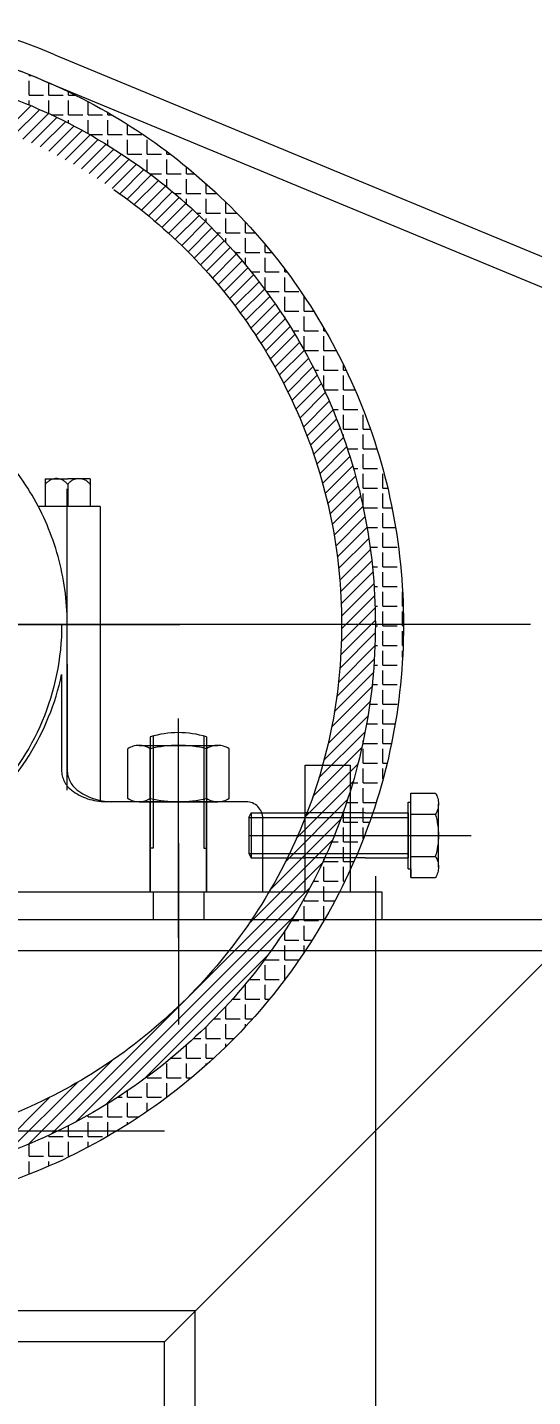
# Model space of a CAD drawing. Header units: inches. Extents: x 0 to 157513, y -28488 to 35640.
# Drawn here: x 34754.6 to 34934.1, y 19163.4 to 19650.1 of the extents above; entities that cross this region are included whole.
import ezdxf

# ---------------------------------------------------------------- set-up
doc = ezdxf.new("R2010")
doc.units = ezdxf.units.IN
doc.header["$LTSCALE"] = 400
doc.header["$MEASUREMENT"] = 0
doc.linetypes.add('CENTER', pattern=[2, 1.25, -0.25, 0.25, -0.25])
doc.linetypes.add('PHANTOM', pattern=[2.5, 1.25, -0.25, 0.25, -0.25, 0.25, -0.25])
doc.layers.add('BF STR', color=8, linetype='PHANTOM', lineweight=5)
doc.layers.add('cen', color=1, linetype='CENTER')
doc.styles.add('ROMANS', font='romans')
doc.dimstyles.new('SAM2 60 SC', dxfattribs={"dimscale": 60, "dimtxt": 2.5, "dimasz": 2.5, "dimexe": 1.25, "dimexo": 0.625, "dimtad": 1, "dimtoh": 1, "dimdec": 0, "dimdsep": 46, "dimtxsty": 'ROMANS', "dimblk": 'OBLIQUE', "dimcen": 2.5, "dimclrd": 1, "dimclre": 1, "dimclrt": 256, "dimadec": 0, "dimazin": 2, "dimtfac": 1, "dimtdec": 0, "dimtofl": 0, "dimtmove": 0, "dimatfit": 3, "dimfxl": 1, "dimtolj": 1, "dimtzin": 0, "dimarcsym": 1})

# ---------------------------------------------------------------- blocks, each defined once
blk = doc.blocks.new('611bf4 strgaele')
at = {"layer": 'BF STR'}
for p, q in [((-268564.35, 33644.59, -169.38), (-266745.18, 32890.94, -640.43)), ((-268573.48, 33637.26, -169.38), (-268573.48, 33637.53, -169.38)), ((-268573.48, 33637.26, -169.38), (-268572.8, 33637.26, -169.38)), ((-268573.48, 33630.27, -169.38), (-268573.48, 33635.35, -169.38)), ((-268568.26, 33635.39, -169.38), (-266738.59, 32876.95, -640.43)), ((-268566.49, 33630.27, -169.38), (-268566.49, 33634.63, -169.38)), ((-268559.51, 33630.27, -169.38), (-268559.51, 33631.43, -169.38)), ((-268573.48, 33630.27, -169.38), (-268568.4, 33630.27, -169.38)), ((-268573.48, 33626.74, -169.38), (-268573.48, 33628.37, -169.38)), ((-268566.49, 33630.27, -169.38), (-268561.41, 33630.27, -169.38)), ((-268566.49, 33623.67, -169.38), (-268566.49, 33628.37, -169.38)), ((-268559.51, 33630.27, -169.38), (-268557.14, 33630.27, -169.38)), ((-268559.51, 33623.29, -169.38), (-268559.51, 33628.37, -169.38)), ((-268552.52, 33623.29, -169.38), (-268552.52, 33627.91, -169.38)), ((-268582.1, 33617.27, -169.38), (-268572.89, 33626.49, -169.38)), ((-268578.89, 33615.99, -169.38), (-268569.75, 33625.13, -169.38)), ((-268575.74, 33614.66, -169.38), (-268566.65, 33623.74, -169.38)), ((-268572.63, 33613.28, -169.38), (-268563.6, 33622.3, -169.38)), ((-268565.68, 33623.29, -169.38), (-268561.41, 33623.29, -169.38)), ((-268559.51, 33623.29, -169.38), (-268554.43, 33623.29, -169.38)), ((-268552.52, 33623.29, -169.38), (-268547.44, 33623.29, -169.38)), ((-268545.54, 33623.29, -169.38), (-268545.54, 33624.06, -169.38)), ((-268545.54, 33623.29, -169.38), (-268544.21, 33623.29, -169.38)), ((-268569.56, 33611.85, -169.38), (-268560.59, 33620.82, -169.38)), ((-268566.54, 33610.38, -169.38), (-268557.63, 33619.3, -169.38)), ((-268563.57, 33608.86, -169.38), (-268554.7, 33617.73, -169.38)), ((-268559.51, 33620.27, -169.38), (-268559.51, 33621.38, -169.38)), ((-268552.52, 33616.53, -169.38), (-268552.52, 33621.38, -169.38)), ((-268545.54, 33616.3, -169.38), (-268545.54, 33621.38, -169.38)), ((-268538.55, 33616.3, -169.38), (-268538.55, 33619.85, -169.38)), ((-268560.64, 33607.3, -169.38), (-268551.82, 33616.13, -169.38)), ((-268557.75, 33605.7, -169.38), (-268548.97, 33614.48, -169.38)), ((-268554.91, 33604.05, -169.38), (-268546.16, 33612.8, -169.38)), ((-268552.12, 33616.3, -169.38), (-268547.44, 33616.3, -169.38)), ((-268545.54, 33616.3, -169.38), (-268540.46, 33616.3, -169.38)), ((-268545.54, 33612.42, -169.38), (-268545.54, 33614.4, -169.38)), ((-268538.55, 33616.3, -169.38), (-268533.47, 33616.3, -169.38)), ((-268538.55, 33609.32, -169.38), (-268538.55, 33614.4, -169.38)), ((-268531.57, 33609.32, -169.38), (-268531.57, 33614.4, -169.38)), ((-268552.11, 33602.37, -169.38), (-268543.4, 33611.08, -169.38)), ((-268549.34, 33600.64, -169.38), (-268540.67, 33609.32, -169.38)), ((-268546.62, 33598.87, -169.38), (-268537.97, 33607.52, -169.38)), ((-268540.67, 33609.32, -169.38), (-268540.46, 33609.32, -169.38)), ((-268538.55, 33609.32, -169.38), (-268533.47, 33609.32, -169.38)), ((-268531.57, 33609.32, -169.38), (-268526.49, 33609.32, -169.38)), ((-268531.57, 33602.98, -169.38), (-268531.57, 33607.41, -169.38)), ((-268524.58, 33609.32, -169.38), (-268524.58, 33610.24, -169.38)), ((-268524.58, 33609.32, -169.38), (-268523.36, 33609.32, -169.38)), ((-268524.58, 33602.33, -169.38), (-268524.58, 33607.41, -169.38)), ((-268543.94, 33597.06, -169.38), (-268535.32, 33605.68, -169.38)), ((-268541.3, 33595.21, -169.38), (-268532.7, 33603.81, -169.38)), ((-268530.7, 33602.33, -169.38), (-268526.49, 33602.33, -169.38)), ((-268524.58, 33602.33, -169.38), (-268519.5, 33602.33, -169.38)), ((-268517.6, 33602.33, -169.38), (-268517.6, 33604.78, -169.38)), ((-268517.6, 33602.33, -169.38), (-268514.66, 33602.33, -169.38)), ((-268538.7, 33593.32, -169.38), (-268530.12, 33601.9, -169.38)), ((-268536.14, 33591.39, -169.38), (-268527.58, 33599.95, -169.38)), ((-268533.61, 33589.43, -169.38), (-268525.08, 33597.97, -169.38)), ((-268524.58, 33597.57, -169.38), (-268524.58, 33600.43, -169.38)), ((-268517.6, 33595.35, -169.38), (-268517.6, 33600.43, -169.38)), ((-268510.61, 33595.35, -169.38), (-268510.61, 33598.81, -169.38)), ((-268531.13, 33587.42, -169.38), (-268522.61, 33595.95, -169.38)), ((-268528.68, 33585.38, -169.38), (-268520.17, 33593.89, -169.38)), ((-268521.89, 33595.35, -169.38), (-268519.5, 33595.35, -169.38)), ((-268517.6, 33595.35, -169.38), (-268512.52, 33595.35, -169.38)), ((-268517.6, 33591.64, -169.38), (-268517.6, 33593.44, -169.38)), ((-268510.61, 33595.35, -169.38), (-268506.82, 33595.35, -169.38)), ((-268510.61, 33588.36, -169.38), (-268510.61, 33593.44, -169.38)), ((-268526.27, 33583.3, -169.38), (-268517.77, 33591.8, -169.38)), ((-268523.9, 33581.18, -169.38), (-268515.41, 33589.67, -169.38)), ((-268513.99, 33588.36, -169.38), (-268512.52, 33588.36, -169.38)), ((-268510.61, 33588.36, -169.38), (-268505.53, 33588.36, -169.38)), ((-268503.63, 33588.36, -169.38), (-268503.63, 33592.29, -169.38)), ((-268503.63, 33588.36, -169.38), (-268499.72, 33588.36, -169.38)), ((-268521.57, 33579.02, -169.38), (-268513.08, 33587.51, -169.38)), ((-268519.28, 33576.82, -169.38), (-268510.79, 33585.31, -169.38)), ((-268517.02, 33574.59, -169.38), (-268508.54, 33583.07, -169.38)), ((-268510.61, 33585.13, -169.38), (-268510.61, 33586.46, -169.38)), ((-268503.63, 33581.38, -169.38), (-268503.63, 33586.46, -169.38)), ((-268496.64, 33581.38, -169.38), (-268496.64, 33585.13, -169.38)), ((-268514.81, 33572.31, -169.38), (-268506.32, 33580.8, -169.38)), ((-268512.63, 33570, -169.38), (-268504.13, 33578.5, -169.38)), ((-268506.87, 33581.38, -169.38), (-268505.53, 33581.38, -169.38)), ((-268503.63, 33581.38, -169.38), (-268498.55, 33581.38, -169.38)), ((-268503.63, 33577.95, -169.38), (-268503.63, 33579.47, -169.38)), ((-268496.64, 33581.38, -169.38), (-268493.24, 33581.38, -169.38)), ((-268496.64, 33574.39, -169.38), (-268496.64, 33579.47, -169.38)), ((-268510.48, 33567.66, -169.38), (-268501.99, 33576.15, -169.38)), ((-268508.38, 33565.27, -169.38), (-268499.87, 33573.78, -169.38)), ((-268500.41, 33574.39, -169.38), (-268498.55, 33574.39, -169.38)), ((-268496.64, 33574.39, -169.38), (-268491.56, 33574.39, -169.38)), ((-268489.66, 33574.39, -169.38), (-268489.66, 33577.22, -169.38)), ((-268489.66, 33574.39, -169.38), (-268487.32, 33574.39, -169.38)), ((-268506.31, 33562.85, -169.38), (-268497.8, 33571.36, -169.38)), ((-268504.29, 33560.38, -169.38), (-268495.76, 33568.91, -169.38)), ((-268496.64, 33569.99, -169.38), (-268496.64, 33572.49, -169.38)), ((-268489.66, 33567.41, -169.38), (-268489.66, 33572.49, -169.38)), ((-268482.67, 33567.41, -169.38), (-268482.67, 33568.44, -169.38)), ((-268502.3, 33557.88, -169.38), (-268493.75, 33566.43, -169.38)), ((-268500.35, 33555.34, -169.38), (-268491.79, 33563.9, -169.38)), ((-268494.54, 33567.41, -169.38), (-268491.56, 33567.41, -169.38)), ((-268489.66, 33567.41, -169.38), (-268484.58, 33567.41, -169.38)), ((-268489.66, 33561.08, -169.38), (-268489.66, 33565.5, -169.38)), ((-268482.67, 33567.41, -169.38), (-268481.9, 33567.41, -169.38)), ((-268482.67, 33560.42, -169.38), (-268482.67, 33565.5, -169.38)), ((-268498.44, 33552.76, -169.38), (-268489.85, 33561.35, -169.38)), ((-268496.57, 33550.14, -169.38), (-268487.96, 33558.75, -169.38)), ((-268489.17, 33560.42, -169.38), (-268484.58, 33560.42, -169.38)), ((-268482.67, 33560.42, -169.38), (-268477.59, 33560.42, -169.38)), ((-268482.67, 33553.44, -169.38), (-268482.67, 33558.52, -169.38)), ((-268475.69, 33553.44, -169.38), (-268475.69, 33558.52, -169.38)), ((-268494.73, 33547.49, -169.38), (-268486.1, 33556.12, -169.38)), ((-268492.94, 33544.79, -169.38), (-268484.28, 33553.45, -169.38)), ((-268491.19, 33542.05, -169.38), (-268482.5, 33550.74, -169.38)), ((-268482.67, 33553.44, -169.38), (-268477.59, 33553.44, -169.38)), ((-268482.67, 33551.01, -169.38), (-268482.67, 33551.53, -169.38)), ((-268475.69, 33553.44, -169.38), (-268472.36, 33553.44, -169.38)), ((-268475.69, 33546.45, -169.38), (-268475.69, 33551.53, -169.38)), ((-268489.48, 33539.27, -169.38), (-268480.76, 33547.99, -169.38)), ((-268487.81, 33536.45, -169.38), (-268479.05, 33545.21, -169.38)), ((-268479.8, 33546.45, -169.38), (-268477.59, 33546.45, -169.38)), ((-268475.69, 33546.45, -169.38), (-268470.61, 33546.45, -169.38)), ((-268475.69, 33539.47, -169.38), (-268475.69, 33544.55, -169.38)), ((-268468.7, 33546.45, -169.38), (-268468.7, 33547.35, -169.38)), ((-268468.7, 33546.45, -169.38), (-268468.18, 33546.45, -169.38)), ((-268468.7, 33539.47, -169.38), (-268468.7, 33544.55, -169.38)), ((-268486.18, 33533.58, -169.38), (-268477.38, 33542.39, -169.38)), ((-268484.6, 33530.68, -169.38), (-268475.76, 33539.52, -169.38)), ((-268475.69, 33539.47, -169.38), (-268470.61, 33539.47, -169.38)), ((-268468.7, 33539.47, -169.38), (-268464.36, 33539.47, -169.38)), ((-268483.06, 33527.73, -169.38), (-268474.17, 33536.62, -169.38)), ((-268468.7, 33532.48, -169.38), (-268468.7, 33537.56, -169.38)), ((-268461.72, 33532.48, -169.38), (-268461.72, 33534.24, -169.38)), ((-268481.56, 33524.74, -169.38), (-268472.62, 33533.68, -169.38)), ((-268480.11, 33521.7, -169.38), (-268471.12, 33530.69, -169.38)), ((-268472.01, 33532.48, -169.38), (-268470.61, 33532.48, -169.38)), ((-268468.7, 33532.48, -169.38), (-268463.62, 33532.48, -169.38)), ((-268468.7, 33525.63, -169.38), (-268468.7, 33530.58, -169.38)), ((-268461.72, 33532.48, -169.38), (-268460.87, 33532.48, -169.38)), ((-268461.72, 33525.5, -169.38), (-268461.72, 33530.58, -169.38)), ((-268478.7, 33518.61, -169.38), (-268469.65, 33527.66, -169.38)), ((-268477.34, 33515.48, -169.38), (-268468.23, 33524.59, -169.38)), ((-268468.64, 33525.5, -169.38), (-268463.62, 33525.5, -169.38)), ((-268461.72, 33525.5, -169.38), (-268457.7, 33525.5, -169.38)), ((-268476.03, 33512.31, -169.38), (-268466.86, 33521.48, -169.38)), ((-268461.72, 33518.51, -169.38), (-268461.72, 33523.59, -169.38)), ((-268474.77, 33509.08, -169.38), (-268465.52, 33518.32, -169.38)), ((-268473.55, 33505.8, -169.38), (-268464.24, 33515.12, -169.38)), ((-268465.6, 33518.51, -169.38), (-268463.62, 33518.51, -169.38)), ((-268461.72, 33518.51, -169.38), (-268456.64, 33518.51, -169.38)), ((-268461.72, 33511.53, -169.38), (-268461.72, 33516.61, -169.38)), ((-268454.73, 33511.53, -169.38), (-268454.73, 33516.61, -169.38)), ((-268472.39, 33502.48, -169.38), (-268463, 33511.87, -169.38)), ((-268461.72, 33511.53, -169.38), (-268456.64, 33511.53, -169.38)), ((-268454.73, 33511.53, -169.38), (-268452.24, 33511.53, -169.38)), ((-268471.28, 33499.1, -169.38), (-268461.8, 33508.57, -169.38)), ((-268470.22, 33495.66, -169.38), (-268460.66, 33505.23, -169.38)), ((-268461.72, 33508.34, -169.38), (-268461.72, 33509.62, -169.38)), ((-268454.73, 33504.54, -169.38), (-268454.73, 33509.62, -169.38)), ((-268469.22, 33492.17, -169.38), (-268459.56, 33501.83, -169.38)), ((-268460.43, 33504.54, -169.38), (-268456.64, 33504.54, -169.38)), ((-268454.73, 33504.54, -169.38), (-268449.93, 33504.54, -169.38)), ((-268454.73, 33497.56, -169.38), (-268454.73, 33502.64, -169.38)), ((-268468.28, 33488.62, -169.38), (-268458.52, 33498.39, -169.38)), ((-268458.28, 33497.56, -169.38), (-268456.64, 33497.56, -169.38)), ((-268454.73, 33497.56, -169.38), (-268449.65, 33497.56, -169.38)), ((-268454.73, 33490.57, -169.38), (-268454.73, 33495.65, -169.38)), ((-268447.75, 33490.57, -169.38), (-268447.75, 33495.65, -169.38)), ((-268567.79, 33493.86, -169.38), (-268567.79, 33484.05, -169.38)), ((-268567.79, 33493.86, -169.38), (-268559.79, 33493.85, -169.38)), ((-268559.94, 33383.23, -169.38), (-268559.94, 33490.34, -169.38)), ((-268559.79, 33491.85, -169.38), (-268559.8, 33484.05, -169.38)), ((-268551.79, 33493.85, -169.38), (-268559.79, 33493.85, -169.38)), ((-268551.79, 33493.85, -169.38), (-268551.79, 33484.05, -169.38)), ((-268467.4, 33485.02, -169.38), (-268457.53, 33494.89, -169.38)), ((-268466.58, 33481.35, -169.38), (-268456.59, 33491.34, -169.38)), ((-268454.73, 33490.57, -169.38), (-268449.65, 33490.57, -169.38)), ((-268447.75, 33490.57, -169.38), (-268446.11, 33490.57, -169.38)), ((-268465.82, 33477.61, -169.38), (-268455.71, 33487.73, -169.38)), ((-268454.73, 33483.59, -169.38), (-268454.73, 33488.67, -169.38)), ((-268447.75, 33483.59, -169.38), (-268447.75, 33488.67, -169.38)), ((-268548.24, 33484.05, -169.38), (-268570.08, 33484.05, -169.38)), ((-268548.24, 33484.05, -169.38), (-268548.24, 33379.23, -169.38)), ((-268465.13, 33473.81, -169.38), (-268454.89, 33484.06, -169.38)), ((-268454.73, 33483.59, -169.38), (-268449.65, 33483.59, -169.38)), ((-268447.75, 33483.59, -169.38), (-268444.58, 33483.59, -169.38)), ((-268447.75, 33476.6, -169.38), (-268447.75, 33481.68, -169.38)), ((-268464.51, 33469.94, -169.38), (-268454.13, 33480.33, -169.38)), ((-268463.97, 33466, -169.38), (-268453.43, 33476.54, -169.38)), ((-268453.44, 33476.6, -169.38), (-268449.65, 33476.6, -169.38)), ((-268447.75, 33476.6, -169.38), (-268443.29, 33476.6, -169.38)), ((-268463.49, 33461.98, -169.38), (-268452.79, 33472.68, -169.38)), ((-268447.75, 33469.62, -169.38), (-268447.75, 33474.7, -169.38)), ((-268463.1, 33457.88, -169.38), (-268452.22, 33468.76, -169.38)), ((-268452.34, 33469.62, -169.38), (-268449.65, 33469.62, -169.38)), ((-268447.75, 33469.62, -169.38), (-268442.67, 33469.62, -169.38)), ((-268447.75, 33462.63, -169.38), (-268447.75, 33467.71, -169.38)), ((-268462.8, 33453.7, -169.38), (-268451.73, 33464.77, -169.38)), ((-268451.5, 33462.63, -169.38), (-268449.65, 33462.63, -169.38)), ((-268447.75, 33462.63, -169.38), (-268442.67, 33462.63, -169.38)), ((-268462.59, 33449.42, -169.38), (-268451.31, 33460.7, -169.38)), ((-268462.47, 33445.05, -169.38), (-268450.96, 33456.55, -169.38)), ((-268447.75, 33455.65, -169.38), (-268447.75, 33460.73, -169.38)), ((-268462.45, 33440.57, -169.38), (-268450.7, 33452.32, -169.38)), ((-268450.9, 33455.65, -169.38), (-268449.65, 33455.65, -169.38)), ((-268447.75, 33455.65, -169.38), (-268442.67, 33455.65, -169.38)), ((-268447.75, 33448.66, -169.38), (-268447.75, 33453.74, -169.38)), ((-268440.76, 33448.66, -169.38), (-268440.76, 33453.73, -169.38)), ((-268462.54, 33435.99, -169.38), (-268450.53, 33448, -169.38)), ((-268450.55, 33448.66, -169.38), (-268449.65, 33448.66, -169.38)), ((-268447.75, 33448.66, -169.38), (-268442.67, 33448.66, -169.38)), ((-268447.75, 33441.68, -169.38), (-268447.75, 33446.76, -169.38)), ((-268440.76, 33448.66, -169.38), (-268440.55, 33448.66, -169.38)), ((-268440.76, 33441.68, -169.38), (-268440.76, 33446.76, -169.38)), ((-268395.25, 33442.14, -169.38), (-268920.75, 33442.14, -169.38)), ((-268780.92, 33442.14, -169.38), (-268519.97, 33442.14, -169.38)), ((-268462.76, 33431.29, -169.38), (-268450.45, 33443.59, -169.38)), ((-268450.44, 33441.68, -169.38), (-268449.65, 33441.68, -169.38)), ((-268447.75, 33441.68, -169.38), (-268442.67, 33441.68, -169.38)), ((-268440.76, 33441.68, -169.38), (-268440.44, 33441.68, -169.38)), ((-268463.1, 33426.45, -169.38), (-268450.47, 33439.09, -169.38)), ((-268447.75, 33434.69, -169.38), (-268447.75, 33439.77, -169.38)), ((-268440.76, 33434.69, -169.38), (-268440.76, 33439.77, -169.38)), ((-268463.58, 33421.48, -169.38), (-268450.59, 33434.47, -169.38)), ((-268450.58, 33434.69, -169.38), (-268449.65, 33434.69, -169.38)), ((-268447.75, 33434.69, -169.38), (-268442.67, 33434.69, -169.38)), ((-268447.75, 33427.71, -169.38), (-268447.75, 33432.79, -169.38)), ((-268440.76, 33434.69, -169.38), (-268440.58, 33434.69, -169.38)), ((-268440.76, 33430.54, -169.38), (-268440.76, 33432.79, -169.38)), ((-268559.94, 33427.97, -169.38), (-268559.97, 33390.46, -169.38)), ((-268464.22, 33416.35, -169.38), (-268450.83, 33429.75, -169.38)), ((-268450.97, 33427.71, -169.38), (-268449.65, 33427.71, -169.38)), ((-268447.75, 33427.71, -169.38), (-268442.67, 33427.71, -169.38)), ((-268561.95, 33424.3, -169.38), (-268561.97, 33390.4, -169.38)), ((-268465.03, 33411.05, -169.38), (-268451.19, 33424.89, -169.38)), ((-268447.75, 33420.72, -169.38), (-268447.75, 33425.8, -169.38)), ((-268466.04, 33405.56, -169.38), (-268451.68, 33419.91, -169.38)), ((-268451.59, 33420.72, -169.38), (-268449.65, 33420.72, -169.38)), ((-268447.75, 33420.72, -169.38), (-268442.67, 33420.72, -169.38)), ((-268447.75, 33413.74, -169.38), (-268447.75, 33418.82, -169.38)), ((-268467.26, 33399.84, -169.38), (-268452.32, 33414.78, -169.38)), ((-268452.47, 33413.74, -169.38), (-268449.65, 33413.74, -169.38)), ((-268447.75, 33413.74, -169.38), (-268442.67, 33413.74, -169.38)), ((-268520.44, 33330.75, -169.38), (-268520.44, 33408.67, -169.38)), ((-268468.75, 33393.87, -169.38), (-268453.13, 33409.49, -169.38)), ((-268447.75, 33406.75, -169.38), (-268447.75, 33411.83, -169.38)), ((-268470.53, 33387.59, -169.38), (-268454.11, 33404.01, -169.38)), ((-268453.6, 33406.75, -169.38), (-268449.65, 33406.75, -169.38)), ((-268447.75, 33406.75, -169.38), (-268443.45, 33406.75, -169.38)), ((-268447.75, 33399.77, -169.38), (-268447.75, 33404.85, -169.38)), ((-268538.45, 33380.31, -169.38), (-268538.45, 33397.95, -169.38)), ((-268534.44, 33399.13, -169.38), (-268506.45, 33399.13, -169.38)), ((-268530.45, 33380.31, -169.38), (-268530.45, 33397.95, -169.38)), ((-268530.44, 33402.13, -169.38), (-268530.44, 33347.13, -169.38)), ((-268529.44, 33402.51, -169.38), (-268529.44, 33362.57, -169.38)), ((-268511.44, 33402.51, -169.38), (-268511.44, 33362.57, -169.38)), ((-268510.44, 33402.13, -169.38), (-268510.44, 33347.13, -169.38)), ((-268510.44, 33380.31, -169.38), (-268510.44, 33397.95, -169.38)), ((-268502.44, 33380.31, -169.38), (-268502.44, 33397.95, -169.38)), ((-268472.68, 33380.95, -169.38), (-268455.3, 33398.33, -169.38)), ((-268454.73, 33399.77, -169.38), (-268454.73, 33400.93, -169.38)), ((-268454.73, 33399.77, -169.38), (-268449.65, 33399.77, -169.38)), ((-268454.73, 33392.78, -169.38), (-268454.73, 33397.86, -169.38)), ((-268447.75, 33399.77, -169.38), (-268444.76, 33399.77, -169.38)), ((-268447.75, 33392.78, -169.38), (-268447.75, 33397.86, -169.38)), ((-268475.44, 33347.15, -169.38), (-268475.44, 33392.15, -169.38)), ((-268475.44, 33392.15, -169.38), (-268459.44, 33392.15, -169.38)), ((-268475.28, 33373.86, -169.38), (-268456.72, 33392.42, -169.38)), ((-268459.44, 33392.15, -169.38), (-268459.44, 33347.15, -169.38)), ((-268454.73, 33392.78, -169.38), (-268449.65, 33392.78, -169.38)), ((-268454.73, 33385.8, -169.38), (-268454.73, 33390.88, -169.38)), ((-268447.75, 33392.78, -169.38), (-268446.33, 33392.78, -169.38)), ((-268447.75, 33387.23, -169.38), (-268447.75, 33390.88, -169.38)), ((-268478.47, 33366.18, -169.38), (-268458.42, 33386.24, -169.38)), ((-268458.54, 33385.8, -169.38), (-268456.64, 33385.8, -169.38)), ((-268454.73, 33385.8, -169.38), (-268449.65, 33385.8, -169.38)), ((-268454.73, 33378.81, -169.38), (-268454.73, 33383.89, -169.38)), ((-268496.44, 33379.13, -169.38), (-268547.25, 33379.13, -169.38)), ((-268534.44, 33379.13, -169.38), (-268506.45, 33379.13, -169.38)), ((-268530.44, 33347.13, -169.38), (-268530.44, 33379.13, -169.38)), ((-268530.44, 33347.13, -169.38), (-268530.44, 33379.13, -169.38)), ((-268530.44, 33347.13, -169.38), (-268530.44, 33379.13, -169.38)), ((-268510.44, 33347.13, -169.38), (-268510.44, 33379.13, -169.38)), ((-268510.44, 33347.13, -169.38), (-268510.44, 33379.13, -169.38)), ((-268482.48, 33357.68, -169.38), (-268460.43, 33379.73, -169.38)), ((-268460.73, 33378.81, -169.38), (-268456.64, 33378.81, -169.38)), ((-268454.73, 33378.81, -169.38), (-268450.22, 33378.81, -169.38)), ((-268438.78, 33355.29, -169.38), (-268438.78, 33379, -169.38)), ((-268438.78, 33379, -169.38), (-268437.8, 33379, -169.38)), ((-268438.78, 33355.29, -169.38), (-268438.78, 33379, -169.38)), ((-268438.78, 33379, -169.38), (-268437.8, 33379, -169.38)), ((-268437.8, 33382.15, -169.38), (-268429.12, 33382.15, -169.38)), ((-268437.8, 33379, -169.38), (-268437.8, 33382.15, -169.38)), ((-268437.8, 33352.14, -169.38), (-268437.8, 33382.15, -169.38)), ((-268437.8, 33382.15, -169.38), (-268429.12, 33382.15, -169.38)), ((-268437.8, 33379, -169.38), (-268437.8, 33382.15, -169.38)), ((-268428.01, 33355.9, -169.38), (-268428.01, 33378.4, -169.38)), ((-268428.01, 33355.9, -169.38), (-268428.01, 33378.4, -169.38)), ((-268495.44, 33373.55, -169.38), (-268494.64, 33375.15, -169.38)), ((-268495.44, 33373.55, -169.38), (-268438.78, 33373.55, -169.38)), ((-268495.44, 33373.55, -169.38), (-268495.44, 33360.75, -169.38)), ((-268494.64, 33375.15, -169.38), (-268475.44, 33375.15, -169.38)), ((-268494.64, 33375.15, -169.38), (-268494.64, 33359.15, -169.38)), ((-268454.11, 33375.15, -169.38), (-268475.44, 33375.15, -169.38)), ((-268461.72, 33371.83, -169.38), (-268461.72, 33375.93, -169.38)), ((-268454.73, 33371.83, -169.38), (-268454.73, 33376.91, -169.38)), ((-268454.11, 33375.15, -169.38), (-268438.78, 33375.15, -169.38)), ((-268438.78, 33375.15, -169.38), (-268438.78, 33359.15, -169.38)), ((-268438.78, 33375.15, -169.38), (-268438.78, 33359.15, -169.38)), ((-268437.8, 33374.65, -169.38), (-268429.12, 33374.65, -169.38)), ((-268437.8, 33374.65, -169.38), (-268429.12, 33374.65, -169.38)), ((-268490.44, 33347.13, -169.38), (-268490.44, 33373.13, -169.38)), ((-268487.76, 33347.91, -169.38), (-268462.83, 33372.84, -169.38)), ((-268461.72, 33371.83, -169.38), (-268456.64, 33371.83, -169.38)), ((-268461.72, 33364.84, -169.38), (-268461.72, 33369.92, -169.38)), ((-268454.73, 33371.83, -169.38), (-268452.56, 33371.83, -169.38)), ((-268454.73, 33365.99, -169.38), (-268454.73, 33369.92, -169.38)), ((-268520.44, 33364.36, -169.38), (-268520.44, 33299.93, -169.38)), ((-268495.46, 33335.72, -169.38), (-268465.73, 33365.45, -169.38)), ((-268495.44, 33367.15, -169.38), (-268429.55, 33367.15, -169.38)), ((-268495.44, 33367.15, -169.38), (-268438.78, 33367.15, -169.38)), ((-268482.11, 33367.15, -169.38), (-268440.78, 33367.15, -169.38)), ((-268475.44, 33367.15, -169.38), (-268423.44, 33367.15, -169.38)), ((-268470.45, 33367.15, -169.38), (-268416.39, 33367.15, -169.38)), ((-268470.45, 33367.15, -169.38), (-268416.39, 33367.15, -169.38)), ((-268465.98, 33364.84, -169.38), (-268463.62, 33364.84, -169.38)), ((-268461.72, 33364.84, -169.38), (-268456.64, 33364.84, -169.38)), ((-268529.44, 33362.57, -169.38), (-268530.44, 33362.57, -169.38)), ((-268511.44, 33362.57, -169.38), (-268510.44, 33362.57, -169.38)), ((-268495.44, 33360.75, -169.38), (-268438.78, 33360.75, -169.38)), ((-268495.44, 33360.75, -169.38), (-268494.64, 33359.15, -169.38)), ((-268494.64, 33359.15, -169.38), (-268475.44, 33359.15, -169.38)), ((-268454.11, 33359.15, -169.38), (-268475.44, 33359.15, -169.38)), ((-268461.72, 33357.86, -169.38), (-268461.72, 33362.94, -169.38)), ((-268454.11, 33359.15, -169.38), (-268438.78, 33359.15, -169.38)), ((-268437.8, 33359.65, -169.38), (-268429.12, 33359.65, -169.38)), ((-268437.8, 33359.65, -169.38), (-268429.12, 33359.65, -169.38)), ((-268565.73, 33260.97, -169.38), (-268469.27, 33357.42, -169.38)), ((-268468.7, 33357.86, -169.38), (-268468.7, 33358.65, -169.38)), ((-268468.7, 33357.86, -169.38), (-268463.62, 33357.86, -169.38)), ((-268468.7, 33350.87, -169.38), (-268468.7, 33355.95, -169.38)), ((-268461.72, 33357.86, -169.38), (-268458.1, 33357.86, -169.38)), ((-268461.72, 33350.87, -169.38), (-268461.72, 33355.95, -169.38)), ((-268438.78, 33355.29, -169.38), (-268437.8, 33355.29, -169.38)), ((-268438.78, 33355.29, -169.38), (-268437.8, 33355.29, -169.38)), ((-268437.8, 33355.29, -169.38), (-268437.8, 33352.14, -169.38)), ((-268472.48, 33350.87, -169.38), (-268470.61, 33350.87, -169.38)), ((-268468.7, 33350.87, -169.38), (-268463.62, 33350.87, -169.38)), ((-268461.72, 33350.87, -169.38), (-268461.31, 33350.87, -169.38)), ((-268450.44, 33352.63, -169.38), (-268450.44, 32898.05, -169.38)), ((-268437.8, 33352.14, -169.38), (-268429.12, 33352.14, -169.38)), ((-268852.69, 33347.13, -169.38), (-268448.19, 33347.13, -169.38)), ((-268810.44, 33347.13, -169.38), (-268490.44, 33347.13, -169.38)), ((-268556.77, 33265.43, -169.38), (-268473.74, 33348.47, -169.38)), ((-268529.44, 33347.14, -169.38), (-268529.44, 33337.14, -169.38)), ((-268511.44, 33347.14, -169.38), (-268511.44, 33337.14, -169.38)), ((-268475.69, 33343.89, -169.38), (-268475.69, 33344.87, -169.38)), ((-268468.7, 33343.89, -169.38), (-268468.7, 33348.97, -169.38)), ((-268448.19, 33347.13, -169.38), (-268448.19, 33337.13, -169.38)), ((-268475.69, 33343.89, -169.38), (-268470.61, 33343.89, -169.38)), ((-268475.69, 33336.9, -169.38), (-268475.69, 33341.98, -169.38)), ((-268468.7, 33343.89, -169.38), (-268464.85, 33343.89, -169.38)), ((-268468.7, 33336.92, -169.38), (-268468.7, 33341.98, -169.38)), ((-268375.44, 33337.13, -169.38), (-269025.19, 33337.13, -169.38)), ((-268448.19, 33337.13, -169.38), (-268852.69, 33337.13, -169.38)), ((-268546.35, 33271.36, -169.38), (-268479.67, 33338.04, -169.38)), ((-268525.44, 33187.13, -169.38), (-268375.44, 33337.13, -169.38)), ((-268480.37, 33336.9, -169.38), (-268477.59, 33336.9, -169.38)), ((-268475.69, 33336.9, -169.38), (-268470.61, 33336.9, -169.38)), ((-268475.69, 33329.92, -169.38), (-268475.69, 33335, -169.38)), ((-268484.9, 33329.92, -169.38), (-268484.58, 33329.92, -169.38)), ((-268482.67, 33329.92, -169.38), (-268482.67, 33333.26, -169.38)), ((-268482.67, 33329.92, -169.38), (-268477.59, 33329.92, -169.38)), ((-268475.69, 33329.92, -169.38), (-268472.94, 33329.92, -169.38)), ((-268386.44, 33326.13, -169.38), (-269025.19, 33326.13, -169.38)), ((-268482.67, 33322.93, -169.38), (-268482.67, 33328.01, -169.38)), ((-268475.69, 33325.69, -169.38), (-268475.69, 33328.01, -169.38)), ((-268532.89, 33280.33, -169.38), (-268488.64, 33324.58, -169.38)), ((-268489.66, 33322.93, -169.38), (-268489.66, 33323.19, -169.38)), ((-268489.66, 33322.93, -169.38), (-268484.58, 33322.93, -169.38)), ((-268489.66, 33315.95, -169.38), (-268489.66, 33321.03, -169.38)), ((-268482.67, 33322.93, -169.38), (-268477.59, 33322.93, -169.38)), ((-268482.67, 33315.95, -169.38), (-268482.67, 33321.03, -169.38)), ((-268495.28, 33315.95, -169.38), (-268491.56, 33315.95, -169.38)), ((-268489.66, 33315.95, -169.38), (-268484.58, 33315.95, -169.38)), ((-268482.67, 33315.95, -169.38), (-268482.59, 33315.95, -169.38)), ((-268496.64, 33308.96, -169.38), (-268496.64, 33314.04, -169.38)), ((-268489.66, 33308.96, -169.38), (-268489.66, 33314.04, -169.38)), ((-268503.63, 33301.98, -169.38), (-268503.63, 33306.32, -169.38)), ((-268501.23, 33308.96, -169.38), (-268498.55, 33308.96, -169.38)), ((-268496.64, 33308.96, -169.38), (-268491.56, 33308.96, -169.38)), ((-268496.64, 33301.98, -169.38), (-268496.64, 33307.06, -169.38)), ((-268489.66, 33308.96, -169.38), (-268488.07, 33308.96, -169.38)), ((-268489.66, 33307.05, -169.38), (-268489.66, 33307.06, -169.38)), ((-268507.77, 33301.98, -169.38), (-268505.53, 33301.98, -169.38)), ((-268503.63, 33301.98, -169.38), (-268498.55, 33301.98, -169.38)), ((-268496.64, 33301.98, -169.38), (-268494.06, 33301.98, -169.38)), ((-268510.61, 33294.99, -169.38), (-268510.61, 33299.14, -169.38)), ((-268503.63, 33294.99, -169.38), (-268503.63, 33300.07, -169.38)), ((-268496.64, 33299.15, -169.38), (-268496.64, 33300.07, -169.38)), ((-268517.6, 33288.01, -169.38), (-268517.6, 33292.63, -169.38)), ((-268514.99, 33294.99, -169.38), (-268512.52, 33294.99, -169.38)), ((-268510.61, 33294.99, -169.38), (-268505.53, 33294.99, -169.38)), ((-268510.61, 33288.01, -169.38), (-268510.61, 33293.09, -169.38)), ((-268503.63, 33294.99, -169.38), (-268500.62, 33294.99, -169.38)), ((-268503.63, 33291.99, -169.38), (-268503.63, 33293.09, -169.38)), ((-268573.76, 33257.42, -169.38), (-268544.03, 33287.15, -169.38)), ((-268524.58, 33281.02, -169.38), (-268524.58, 33286.1, -169.38)), ((-268522.99, 33288.01, -169.38), (-268519.5, 33288.01, -169.38)), ((-268517.6, 33288.01, -169.38), (-268512.52, 33288.01, -169.38)), ((-268517.6, 33281.02, -169.38), (-268517.6, 33286.1, -169.38)), ((-268510.61, 33288.01, -169.38), (-268507.81, 33288.01, -169.38)), ((-268510.61, 33285.46, -169.38), (-268510.61, 33286.1, -169.38)), ((-268531.57, 33281.02, -169.38), (-268531.57, 33281.3, -169.38)), ((-268531.57, 33281.02, -169.38), (-268526.49, 33281.02, -169.38)), ((-268524.58, 33281.02, -169.38), (-268519.5, 33281.02, -169.38)), ((-268517.6, 33281.02, -169.38), (-268515.75, 33281.02, -169.38)), ((-268581.15, 33254.53, -169.38), (-268556.22, 33279.46, -169.38)), ((-268538.55, 33274.04, -169.38), (-268538.55, 33276.36, -169.38)), ((-268531.57, 33274.04, -169.38), (-268531.57, 33279.12, -169.38)), ((-268524.58, 33274.04, -169.38), (-268524.58, 33279.12, -169.38)), ((-268588.04, 33252.12, -169.38), (-268565.99, 33274.18, -169.38)), ((-268545.54, 33267.05, -169.38), (-268545.54, 33271.86, -169.38)), ((-268542.08, 33274.04, -169.38), (-268540.46, 33274.04, -169.38)), ((-268538.55, 33274.04, -169.38), (-268533.47, 33274.04, -169.38)), ((-268538.55, 33267.05, -169.38), (-268538.55, 33272.13, -169.38)), ((-268531.57, 33274.04, -169.38), (-268526.49, 33274.04, -169.38)), ((-268531.57, 33269.02, -169.38), (-268531.57, 33272.13, -169.38)), ((-268524.58, 33274.04, -169.38), (-268524.58, 33274.04, -169.38)), ((-268552.52, 33267.05, -169.38), (-268552.52, 33267.75, -169.38)), ((-268552.52, 33267.05, -169.38), (-268547.44, 33267.05, -169.38)), ((-268545.54, 33267.05, -169.38), (-268540.46, 33267.05, -169.38)), ((-268538.55, 33267.05, -169.38), (-268534.49, 33267.05, -169.38)), ((-269025.44, 33262.13, -169.38), (-268450.44, 33262.13, -169.38)), ((-268559.51, 33260.07, -169.38), (-268559.51, 33264.01, -169.38)), ((-268552.52, 33260.07, -169.38), (-268552.52, 33265.15, -169.38)), ((-268545.54, 33260.22, -169.38), (-268545.54, 33265.15, -169.38)), ((-268538.55, 33264.43, -169.38), (-268538.55, 33265.15, -169.38)), ((-268573.48, 33253.08, -169.38), (-268573.48, 33257.54, -169.38)), ((-268566.49, 33260.07, -169.38), (-268566.49, 33260.61, -169.38)), ((-268566.49, 33260.07, -169.38), (-268561.41, 33260.07, -169.38)), ((-268566.49, 33253.08, -169.38), (-268566.49, 33258.16, -169.38)), ((-268559.51, 33260.07, -169.38), (-268554.43, 33260.07, -169.38)), ((-268559.51, 33253.08, -169.38), (-268559.51, 33258.16, -169.38)), ((-268552.52, 33260.07, -169.38), (-268547.44, 33260.07, -169.38)), ((-268552.52, 33256.36, -169.38), (-268552.52, 33258.16, -169.38)), ((-268573.48, 33253.08, -169.38), (-268568.4, 33253.08, -169.38)), ((-268566.49, 33253.08, -169.38), (-268561.41, 33253.08, -169.38)), ((-268559.51, 33253.08, -169.38), (-268559.02, 33253.08, -169.38)), ((-268573.48, 33246.75, -169.38), (-268573.48, 33251.18, -169.38)), ((-268566.49, 33249.65, -169.38), (-268566.49, 33251.18, -169.38)), ((-268514.44, 33198.13, -169.38), (-269025.19, 33198.13, -169.38)), ((-268514.44, 32910.13, -169.38), (-268514.44, 33198.13, -169.38)), ((-268525.44, 33187.13, -169.38), (-269025.19, 33187.13, -169.38)), ((-268525.44, 32910.13, -169.38), (-268525.44, 33187.13, -169.38))]:
    blk.add_line(p, q, dxfattribs=at)
for radius in [210, 200, 188, 88.5]:
    blk.add_circle((-268650.44, 33442.14, -169.38), radius, dxfattribs=at)
for centre, radius, start, end in [((-268650.44, 33442.14, -169.38), 220, 66.9615, 117.2514), ((-268650.44, 33442.14, -169.38), 210, 66.9615, 117.2514), ((-268650.44, 33442.14, -169.38), 90.5, 359.3009, 180.6991), ((-268563.8, 33489.11, -169.38), 4.85, 34.4645, 145.4475), ((-268555.8, 33489.1, -169.38), 4.85, 34.4645, 145.4475), ((-268650.44, 33443.24, -169.38), 90.5, 192.079, 347.921), ((-268520.44, 33370.63, -169.38), 33.05, 72.3886, 107.6114), ((-268534.45, 33391.75, -169.38), 7.38, 57.1911, 122.8089), ((-268520.44, 33356.08, -169.38), 43.05, 76.5672, 103.4328), ((-268506.44, 33391.75, -169.38), 7.38, 57.1911, 122.8089), ((-268552.97, 33390.39, -169.38), 9, 179.956, 232.6441), ((-268550.97, 33390.45, -169.38), 9, 179.956, 232.0892), ((-268546.3, 33399.13, -169.38), 20, 232.6441, 270), ((-268544.22, 33399.13, -169.38), 20, 232.0892, 270), ((-268534.45, 33386.52, -169.38), 7.38, 237.1911, 302.8089), ((-268520.44, 33422.18, -169.38), 43.05, 256.5672, 283.4328), ((-268506.44, 33386.52, -169.38), 7.38, 237.1911, 302.8089), ((-268496.44, 33373.13, -169.38), 6, 0, 90), ((-268496.44, 33373.13, -169.38), 6, 0, 90)]:
    blk.add_arc(centre, radius, start, end, dxfattribs=at)
at = {"layer": 'BF STR', "extrusion": (0, 0, -1)}
for centre, major_axis, start_param, end_param in [((-268434.92, 33378.4, -169.38), (4.89, 4.89), 0.211757, 1.359039), ((-268434.92, 33378.4, -169.38), (4.89, 4.89), 0.211757, 1.359039), ((-268454, 33367.15, -169.38), (25.98, 0.02), -0.292066, 0.29362), ((-268454, 33367.15, -169.38), (25.98, 0.02), -0.292066, 0.29362), ((-268434.92, 33355.9, -169.38), (4.89, 4.89), 0.211757, 1.359039)]:
    blk.add_ellipse(centre, major_axis=major_axis, ratio=1, start_param=start_param, end_param=end_param, dxfattribs=at)
blk = doc.blocks.new('_OBLIQUE')
at = {"color": 0, "linetype": 'ByBlock'}
blk.add_line((-0.5, -0.5), (0.5, 0.5), dxfattribs=at)
blk = doc.blocks.new('*D336')
at = {"color": 1, "lineweight": -2}
for p, q in [((36166.35, 22393.88), (38094.91, 22393.88)), ((38019.91, 22393.88), (38019.91, 17807.76)), ((33466.42, 17807.76), (38094.91, 17807.76))]:
    blk.add_line(p, q, dxfattribs=at)
at = {"layer": 'Defpoints', "color": 0}
for p in [(36128.85, 22393.88, 169.38), (33428.92, 17807.76, 23.43), (38019.91, 17807.76)]:
    blk.add_point(p, dxfattribs=at)
at = {"color": 1, "lineweight": -2, "xscale": 150, "yscale": 150, "zscale": 150}
for p, rotation in [((38019.91, 22393.88), 90), ((38019.91, 17807.76), 270)]:
    blk.add_blockref('_OBLIQUE', p, dxfattribs=dict(at, rotation=rotation))
at = {"insert": (37907.41, 20100.82), "char_height": 150, "attachment_point": 5, "rotation": 90, "style": 'ROMANS'}
blk.add_mtext('\\A1;4586', dxfattribs=at)

msp = doc.modelspace()

# ---------------------------------------------------------------- block references
at = {"layer": 'cen', "ltscale": 0.5}
msp.add_blockref('611bf4 strgaele', (303328.68, -14004.25, 169.38), dxfattribs=at)

# ---------------------------------------------------------------- dimensions: what is measured, and where the dimension line sits
dim = msp.add_linear_dim(base=(38019.91, 17807.76), p1=(36128.85, 22393.88, 169.38), p2=(33428.92, 17807.76, 23.43), angle=90, dimstyle='SAM2 60 SC', override={"dimtoh": 0})
dim.commit()
dim.dimension.update_dxf_attribs({"geometry": '*D336', "text_midpoint": (37907.41, 20100.82)})

doc.saveas('drawing.dxf')
